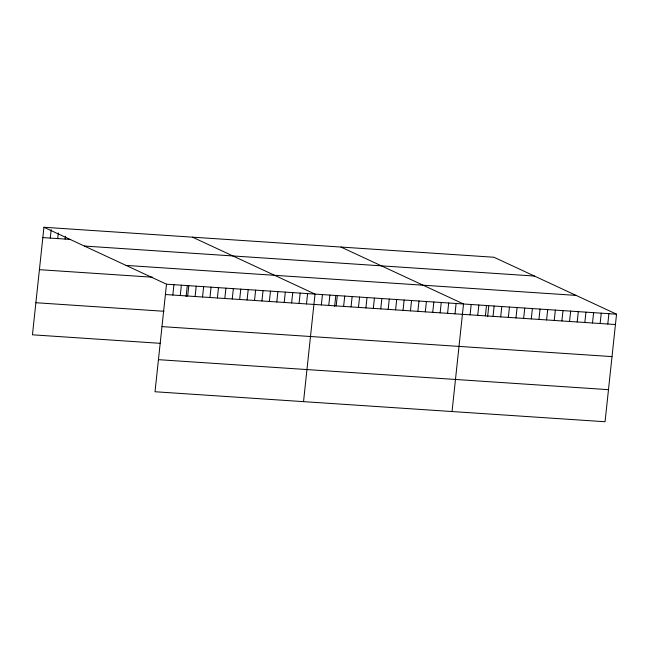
<?xml version="1.0" encoding="UTF-8"?>
<svg xmlns="http://www.w3.org/2000/svg" width="649" height="649" viewBox="0 0 649 649"><rect width="100%" height="100%" fill="white"/><g stroke="black" fill="none" stroke-linecap="round" stroke-linejoin="round"><path stroke-width="0.97" d="M43.945 227.264L166.509 284.197L155.014 391.745L605.055 421.736L616.55 314.189L493.986 257.255L43.945 227.264L32.45 334.811L160.546 343.345M50.265 238.086L51.166 229.632M57.688 238.581L58.296 232.95M65.119 239.075L65.419 236.26M172.829 295.027L173.932 284.692M180.252 295.522L181.355 285.187M186.109 296.569L187.22 286.185M187.683 296.017L188.786 285.682M195.106 296.512L196.209 286.177M202.529 297.007L203.64 286.671M209.96 297.502L211.063 287.166M217.383 297.996L218.486 287.661M224.805 298.491L225.917 288.156M232.237 298.986L233.34 288.651M239.659 299.481L240.763 289.146M247.082 299.976L248.194 289.641M254.513 300.471L255.617 290.135M261.936 300.966L263.04 290.63M269.359 301.461L270.471 291.125M276.79 301.955L277.894 291.62M284.213 302.45L285.317 292.115M291.636 302.945L292.748 292.61M299.067 303.44L300.171 293.105M306.49 303.935L307.594 293.599M303.529 401.642L315.025 294.094L192.461 237.161M321.344 304.925L322.448 294.589M328.767 305.419L329.87 295.084M334.624 306.466L335.736 296.082M336.198 305.914L337.302 295.579M343.621 306.409L344.724 296.074M351.044 306.904L352.147 296.569M358.475 307.399L359.578 297.064M365.898 307.894L367.001 297.558M373.321 308.389L374.424 298.053M380.752 308.883L381.855 298.548M388.175 309.378L389.278 299.043M395.598 309.873L396.701 299.538M403.029 310.368L404.132 300.033M410.452 310.863L411.555 300.528M417.875 311.358L418.978 301.022M425.306 311.853L426.409 301.517M432.729 312.347L433.832 302.012M440.152 312.842L441.255 302.507M447.583 313.337L448.686 303.002M455.006 313.832L456.109 303.497M452.045 411.539L463.532 303.992L340.968 247.058M470.079 314.838L471.19 304.503M477.729 315.349L478.84 305.014M485.387 315.852L486.49 305.525M487.634 316.663L488.746 306.279M493.037 316.363L494.14 306.036M500.687 316.874L501.791 306.539M508.337 317.385L509.441 307.05M515.987 317.896L517.091 307.561M523.638 318.408L524.741 308.072M531.288 318.91L532.391 308.583M538.938 319.422L540.041 309.094M546.588 319.933L547.691 309.597M554.238 320.444L555.341 310.108M561.888 320.955L562.991 310.62M569.538 321.466L570.649 311.131M577.188 321.977L578.3 311.642M584.846 322.48L585.95 312.153M592.496 322.991L593.6 312.664M600.147 323.502L601.25 313.167M607.797 324.013L608.9 313.678M42.842 237.591L70.684 239.449M84.386 246.052L534.435 276.044M126.06 265.409L576.101 295.4M39.411 269.676L152.653 277.22M166.509 284.197L616.55 314.189M165.406 294.532L615.447 324.524M35.882 302.726L163.97 311.269M161.974 326.609L612.015 356.601M158.445 359.668L608.486 389.66"/></g></svg>
